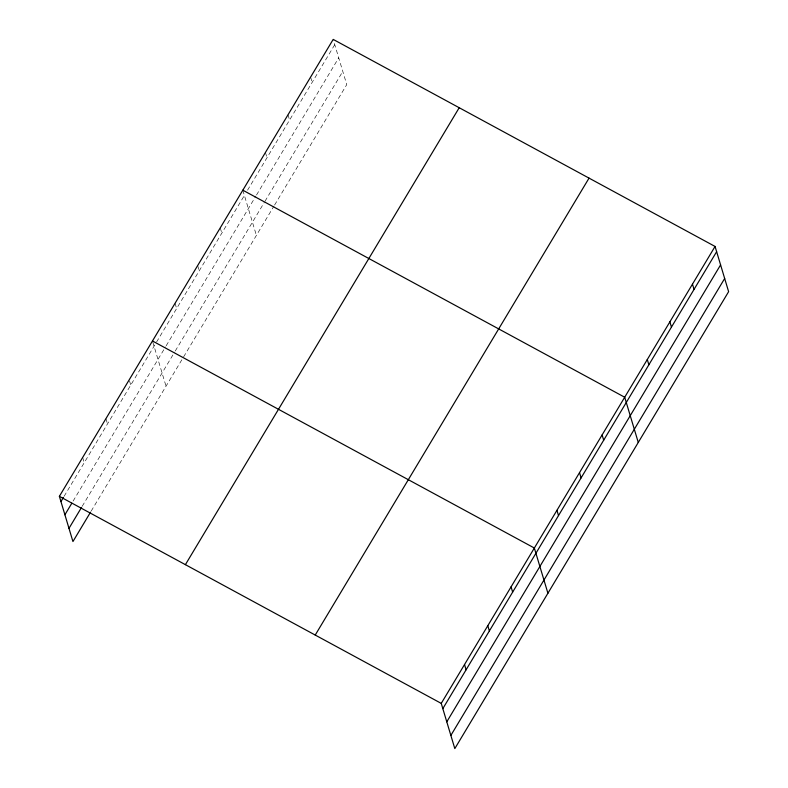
<?xml version="1.0" encoding="UTF-8"?>
<svg xmlns="http://www.w3.org/2000/svg" width="788" height="788" viewBox="0 0 788 788"><rect width="100%" height="100%" fill="white"/><g stroke="black" fill="none" stroke-linecap="round" stroke-linejoin="round"><path stroke-width="0.59" stroke-dasharray="3.94 2.96" d="M64.094 496.332L155.925 343.085M156.556 342.041L244.398 195.434M247.54 190.203L334.762 44.65M73.087 501.129L165.529 346.848M166.16 345.804L255.883 196.064M256.514 195.01L338.712 57.839M82.188 506.32L174.631 352.059M175.251 351.015L264.354 202.319M264.985 201.275L342.79 71.422M91.181 511.107L182.974 357.919M183.604 356.875L273.958 206.082M274.588 205.038L346.75 84.612L333.501 40.454M310.59 77.096L312.166 82.346M288.004 114.792L289.58 120.042M265.418 152.488L266.994 157.738M242.822 190.184L256.396 235.405M220.236 227.89L221.812 233.13M197.65 265.586L199.226 270.836M175.054 303.281L176.63 308.532M152.783 342.022L166.032 386.189M129.508 380.87L130.769 385.066M105.917 418.655L107.493 423.905M82.651 457.493L84.227 462.743"/><path stroke-width="1.18" d="M59.376 496.332L333.186 39.4L715.061 246.447L728.624 291.668L454.814 748.6L441.25 703.389L59.376 496.332L72.939 541.553L90.551 512.161M60.952 501.582L63.464 497.386M64.902 514.771L71.826 503.227M68.98 528.364L81.568 507.364M185.397 564.661L459.207 107.729M315.23 635.059L589.04 178.127M441.25 703.389L715.061 246.447M442.826 708.629L716.637 251.697M446.786 721.818L720.596 264.886M450.864 735.411L724.665 278.479M242.822 190.184L624.707 397.241L638.27 442.452M152.468 340.977L534.343 548.024L547.916 593.246M692.475 284.143L694.041 289.393M669.879 321.839L671.455 327.089M647.293 359.545L648.869 364.785M602.111 434.937L603.687 440.187M579.525 472.633L581.101 477.883M556.939 510.329L558.515 515.579M511.077 586.863L512.643 592.113M487.802 625.702L489.378 630.952M464.526 664.54L466.102 669.79"/></g></svg>
